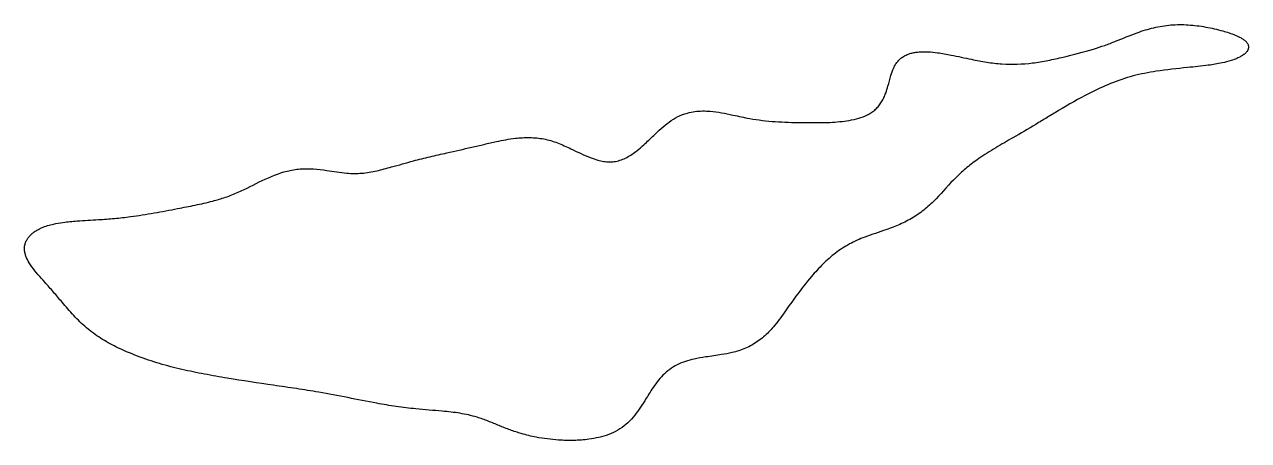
# Model space of a CAD drawing. Header units: millimetres. Extents: x 48.8 to 144.5, y -115.2 to -82.7.
import ezdxf

# ---------------------------------------------------------------- set-up
doc = ezdxf.new("R2010")
doc.units = ezdxf.units.MM
doc.layers.add('outline', color=7, linetype='Continuous')

msp = doc.modelspace()

# ---------------------------------------------------------------- linework, layer by layer
at = {"layer": 'outline'}
msp.add_open_spline([(87.651, -114.688), (88.035, -114.8), (88.423, -114.893), (89.394, -115.081), (89.98, -115.155), (90.964, -115.22), (91.36, -115.23), (92.153, -115.211), (92.549, -115.183), (93.205, -115.095), (93.467, -115.049), (93.982, -114.928), (94.237, -114.854), (94.732, -114.669), (94.972, -114.559), (95.426, -114.293), (95.64, -114.139), (96.038, -113.796), (96.222, -113.607), (96.735, -113.007), (97.023, -112.565), (97.489, -111.82), (97.672, -111.519), (97.995, -111.03), (98.129, -110.838), (98.415, -110.467), (98.566, -110.289), (98.893, -109.957), (99.068, -109.804), (99.442, -109.528), (99.639, -109.406), (100.053, -109.197), (100.269, -109.111), (100.71, -108.967), (100.936, -108.908), (101.468, -108.792), (101.775, -108.741), (102.495, -108.632), (102.908, -108.579), (103.594, -108.466), (103.867, -108.415), (104.318, -108.308), (104.497, -108.259), (104.85, -108.146), (105.023, -108.081), (105.363, -107.933), (105.529, -107.85), (106.009, -107.578), (106.31, -107.365), (106.869, -106.886), (107.127, -106.621), (107.69, -105.964), (107.979, -105.561), (108.551, -104.751), (108.836, -104.347), (109.522, -103.419), (109.927, -102.899), (110.639, -102.064), (110.935, -101.739), (111.557, -101.123), (111.883, -100.831), (112.577, -100.302), (112.944, -100.064), (113.712, -99.65), (114.113, -99.474), (115.067, -99.108), (115.625, -98.935), (116.545, -98.615), (116.91, -98.479), (117.62, -98.166), (117.966, -97.99), (118.628, -97.587), (118.942, -97.36), (119.539, -96.864), (119.82, -96.595), (120.623, -95.77), (121.117, -95.186), (121.929, -94.377), (122.213, -94.118), (122.805, -93.629), (123.113, -93.4), (123.862, -92.882), (124.309, -92.604), (125.209, -92.065), (125.66, -91.803), (126.707, -91.195), (127.302, -90.849), (128.189, -90.322), (128.485, -90.144), (129.075, -89.784), (129.369, -89.603), (130.453, -88.949), (131.255, -88.501), (132.623, -87.804), (133.18, -87.54), (134.324, -87.072), (134.909, -86.873), (136.105, -86.559), (136.713, -86.443), (138.132, -86.224), (138.947, -86.136), (140.304, -85.999), (140.848, -85.949), (141.751, -85.829), (142.111, -85.771), (142.705, -85.643), (142.941, -85.583), (143.327, -85.46), (143.479, -85.405), (143.727, -85.297), (143.825, -85.25), (143.982, -85.163), (144.044, -85.126), (144.143, -85.057), (144.181, -85.029), (144.256, -84.968), (144.291, -84.936), (144.347, -84.878), (144.368, -84.854), (144.408, -84.804), (144.427, -84.778), (144.455, -84.733), (144.466, -84.714), (144.485, -84.676), (144.494, -84.657), (144.509, -84.617), (144.515, -84.596), (144.526, -84.555), (144.529, -84.534), (144.535, -84.492), (144.536, -84.471), (144.535, -84.428), (144.533, -84.407), (144.527, -84.364), (144.523, -84.344), (144.511, -84.303), (144.504, -84.282), (144.48, -84.223), (144.46, -84.186), (144.413, -84.115), (144.386, -84.082), (144.301, -83.987), (144.237, -83.931), (144.101, -83.829), (144.029, -83.783), (143.807, -83.654), (143.653, -83.582), (143.179, -83.385), (142.853, -83.281), (142.083, -83.067), (141.637, -82.967), (140.736, -82.806), (140.282, -82.746), (139.372, -82.687), (138.916, -82.688), (138.01, -82.761), (137.562, -82.833), (136.679, -83.042), (136.246, -83.179), (135.254, -83.541), (134.7, -83.778), (133.856, -84.111), (133.572, -84.218), (132.999, -84.422), (132.71, -84.517), (131.637, -84.849), (130.842, -85.047), (129.646, -85.329), (129.247, -85.421), (128.447, -85.58), (128.046, -85.646), (126.849, -85.793), (126.047, -85.824), (124.848, -85.744), (124.45, -85.694), (123.656, -85.567), (123.26, -85.491), (122.333, -85.302), (121.803, -85.185), (120.916, -85.009), (120.56, -84.944), (119.962, -84.864), (119.723, -84.839), (119.322, -84.819), (119.161, -84.817), (118.841, -84.827), (118.681, -84.839), (118.417, -84.876), (118.312, -84.896), (118.104, -84.946), (118.002, -84.977), (117.803, -85.052), (117.706, -85.096), (117.521, -85.199), (117.432, -85.258), (117.267, -85.391), (117.191, -85.465), (117.051, -85.625), (116.989, -85.711), (116.876, -85.891), (116.826, -85.986), (116.692, -86.276), (116.623, -86.477), (116.479, -86.955), (116.41, -87.232), (116.28, -87.689), (116.223, -87.87), (116.114, -88.167), (116.066, -88.284), (115.959, -88.513), (115.9, -88.625), (115.77, -88.841), (115.698, -88.945), (115.54, -89.142), (115.454, -89.234), (115.27, -89.406), (115.171, -89.485), (114.964, -89.629), (114.855, -89.693), (114.519, -89.865), (114.283, -89.953), (113.799, -90.094), (113.553, -90.147), (113.057, -90.232), (112.807, -90.264), (112.054, -90.337), (111.549, -90.357), (110.539, -90.37), (110.034, -90.365), (108.856, -90.347), (108.184, -90.328), (106.845, -90.235), (106.18, -90.16), (105.301, -90.005), (105.081, -89.962), (104.642, -89.868), (104.423, -89.817), (103.91, -89.703), (103.617, -89.639), (103.025, -89.535), (102.728, -89.494), (102.229, -89.456), (102.028, -89.45), (101.628, -89.457), (101.428, -89.471), (101.031, -89.523), (100.834, -89.561), (100.511, -89.648), (100.384, -89.688), (100.134, -89.782), (100.011, -89.836), (99.654, -90.015), (99.429, -90.158), (98.783, -90.63), (98.395, -90.997), (97.752, -91.612), (97.497, -91.859), (97.058, -92.256), (96.878, -92.411), (96.568, -92.655), (96.441, -92.748), (96.18, -92.924), (96.046, -93.006), (95.769, -93.155), (95.626, -93.22), (95.334, -93.328), (95.183, -93.37), (94.876, -93.423), (94.721, -93.435), (94.409, -93.432), (94.253, -93.417), (93.943, -93.369), (93.789, -93.334), (93.436, -93.237), (93.237, -93.17), (92.518, -92.894), (92.017, -92.644), (91.172, -92.243), (90.832, -92.086), (90.308, -91.885), (90.132, -91.824), (89.775, -91.72), (89.595, -91.676), (89.046, -91.572), (88.675, -91.537), (87.929, -91.525), (87.556, -91.548), (86.69, -91.647), (86.2, -91.739), (85.389, -91.913), (85.066, -91.987), (84.419, -92.137), (84.095, -92.212), (83.121, -92.437), (82.47, -92.583), (81.382, -92.827), (80.945, -92.925), (80.076, -93.13), (79.643, -93.239), (78.637, -93.508), (78.065, -93.674), (77.108, -93.939), (76.725, -94.042), (75.953, -94.215), (75.564, -94.285), (74.975, -94.336), (74.778, -94.343), (74.385, -94.338), (74.189, -94.327), (73.469, -94.263), (72.95, -94.175), (72.083, -94.052), (71.736, -94.009), (71.042, -93.962), (70.694, -93.958), (70.004, -94.011), (69.662, -94.071), (68.656, -94.326), (68.015, -94.594), (66.754, -95.196), (66.133, -95.53), (65.168, -95.957), (64.842, -96.086), (64.18, -96.312), (63.845, -96.41), (63.055, -96.618), (62.597, -96.721), (61.679, -96.912), (61.22, -97.001), (60.455, -97.146), (60.15, -97.204), (59.538, -97.319), (59.231, -97.377), (58.309, -97.54), (57.692, -97.638), (56.655, -97.771), (56.237, -97.817), (55.402, -97.893), (54.986, -97.924), (54.012, -97.982), (53.454, -98.008), (52.528, -98.078), (52.158, -98.113), (51.547, -98.2), (51.304, -98.242), (50.903, -98.333), (50.744, -98.374), (50.431, -98.472), (50.276, -98.527), (50.026, -98.637), (49.927, -98.684), (49.736, -98.79), (49.643, -98.848), (49.495, -98.954), (49.437, -98.999), (49.326, -99.094), (49.273, -99.144), (49.173, -99.249), (49.126, -99.305), (49.038, -99.421), (48.999, -99.482), (48.939, -99.588), (48.918, -99.632), (48.879, -99.721), (48.862, -99.766), (48.833, -99.859), (48.821, -99.906), (48.802, -100.001), (48.795, -100.049), (48.787, -100.146), (48.785, -100.195), (48.788, -100.34), (48.8, -100.436), (48.839, -100.626), (48.866, -100.719), (48.965, -100.991), (49.053, -101.164), (49.22, -101.439), (49.293, -101.547), (49.522, -101.862), (49.688, -102.062), (50.027, -102.454), (50.201, -102.647), (50.604, -103.098), (50.834, -103.358), (51.285, -103.883), (51.507, -104.148), (52.027, -104.767), (52.324, -105.12), (52.953, -105.793), (53.284, -106.113), (53.985, -106.705), (54.355, -106.978), (55.128, -107.472), (55.531, -107.693), (56.493, -108.169), (57.058, -108.41), (58.197, -108.845), (58.77, -109.039), (59.928, -109.384), (60.512, -109.534), (61.685, -109.805), (62.274, -109.924), (63.46, -110.148), (64.056, -110.253), (65.855, -110.554), (67.06, -110.733), (68.863, -110.996), (69.461, -111.082), (70.642, -111.262), (71.224, -111.355), (72.562, -111.585), (73.316, -111.728), (74.828, -112.026), (75.585, -112.182), (76.85, -112.411), (77.356, -112.494), (78.375, -112.64), (78.888, -112.703), (79.746, -112.792), (80.089, -112.823), (80.779, -112.879), (81.124, -112.906), (81.928, -112.978), (82.387, -113.027), (83.297, -113.175), (83.746, -113.276), (84.483, -113.498), (84.774, -113.602), (85.349, -113.827), (85.633, -113.947), (86.202, -114.181), (86.488, -114.294), (87.065, -114.505), (87.357, -114.602), (87.651, -114.688)], degree=3, knots=[0, 0, 0, 0, 1.19798, 1.19798, 2.967374, 2.967374, 4.15529, 4.15529, 5.346773, 5.346773, 6.141762, 6.141762, 6.935925, 6.935925, 7.727044, 7.727044, 8.51525, 8.51525, 9.304173, 9.304173, 10.88337, 10.88337, 11.93994, 11.93994, 12.64294, 12.64294, 13.3434, 13.3434, 14.040826, 14.040826, 14.73585, 14.73585, 15.431461, 15.431461, 16.130409, 16.130409, 17.064375, 17.064375, 18.314056, 18.314056, 19.148117, 19.148117, 19.704346, 19.704346, 20.260142, 20.260142, 20.815702, 20.815702, 21.918104, 21.918104, 23.024468, 23.024468, 24.512782, 24.512782, 25.99773, 25.99773, 27.974086, 27.974086, 29.290321, 29.290321, 30.601896, 30.601896, 31.909718, 31.909718, 33.220956, 33.220956, 34.974703, 34.974703, 36.141639, 36.141639, 37.303968, 37.303968, 38.465819, 38.465819, 39.632477, 39.632477, 41.920275, 41.920275, 43.072261, 43.072261, 44.223594, 44.223594, 45.80336, 45.80336, 47.369894, 47.369894, 49.434037, 49.434037, 50.46798, 50.46798, 51.506791, 51.506791, 54.262973, 54.262973, 56.112966, 56.112966, 57.967509, 57.967509, 59.821529, 59.821529, 62.277453, 62.277453, 63.915704, 63.915704, 65.009209, 65.009209, 65.738458, 65.738458, 66.224698, 66.224698, 66.548919, 66.548919, 66.76515, 66.76515, 66.909394, 66.909394, 67.053362, 67.053362, 67.149471, 67.149471, 67.24543, 67.24543, 67.309521, 67.309521, 67.37356, 67.37356, 67.437544, 67.437544, 67.50148, 67.50148, 67.56539, 67.56539, 67.629306, 67.629306, 67.693256, 67.693256, 67.75726, 67.75726, 67.884402, 67.884402, 68.012153, 68.012153, 68.266762, 68.266762, 68.522897, 68.522897, 69.034924, 69.034924, 70.0607, 70.0607, 71.432569, 71.432569, 72.804938, 72.804938, 74.170663, 74.170663, 75.530776, 75.530776, 76.891774, 76.891774, 78.699548, 78.699548, 79.610876, 79.610876, 80.523745, 80.523745, 82.981532, 82.981532, 84.209468, 84.209468, 85.427716, 85.427716, 87.828943, 87.828943, 89.031893, 89.031893, 90.242515, 90.242515, 91.870016, 91.870016, 92.955489, 92.955489, 93.67816, 93.67816, 94.159524, 94.159524, 94.639842, 94.639842, 94.960158, 94.960158, 95.279853, 95.279853, 95.598719, 95.598719, 95.916833, 95.916833, 96.234803, 96.234803, 96.55342, 96.55342, 96.872981, 96.872981, 97.511828, 97.511828, 98.367963, 98.367963, 98.93763, 98.93763, 99.317249, 99.317249, 99.696293, 99.696293, 100.074763, 100.074763, 100.4529, 100.4529, 100.831096, 100.831096, 101.209739, 101.209739, 101.963996, 101.963996, 102.719795, 102.719795, 103.473869, 103.473869, 104.989828, 104.989828, 106.504864, 106.504864, 108.522951, 108.522951, 110.529902, 110.529902, 111.201638, 111.201638, 111.876454, 111.876454, 112.777278, 112.777278, 113.677779, 113.677779, 114.278831, 114.278831, 114.879795, 114.879795, 115.48042, 115.48042, 115.881302, 115.881302, 116.282039, 116.282039, 117.080565, 117.080565, 118.680663, 118.680663, 119.747956, 119.747956, 120.457919, 120.457919, 120.931064, 120.931064, 121.402915, 121.402915, 121.872662, 121.872662, 122.339504, 122.339504, 122.806784, 122.806784, 123.276259, 123.276259, 123.747615, 123.747615, 124.376697, 124.376697, 126.056564, 126.056564, 127.180196, 127.180196, 127.738673, 127.738673, 128.29603, 128.29603, 129.413094, 129.413094, 130.533469, 130.533469, 132.028296, 132.028296, 133.022454, 133.022454, 134.020377, 134.020377, 136.021718, 136.021718, 137.364498, 137.364498, 138.701993, 138.701993, 140.489813, 140.489813, 141.679513, 141.679513, 142.863441, 142.863441, 143.454271, 143.454271, 144.042338, 144.042338, 145.621457, 145.621457, 146.669459, 146.669459, 147.709604, 147.709604, 148.74746, 148.74746, 150.825393, 150.825393, 152.93785, 152.93785, 153.991109, 153.991109, 155.035667, 155.035667, 156.443599, 156.443599, 157.847099, 157.847099, 158.779552, 158.779552, 159.714858, 159.714858, 161.588877, 161.588877, 162.850652, 162.850652, 164.104063, 164.104063, 165.778602, 165.778602, 166.890727, 166.890727, 167.630672, 167.630672, 168.1237, 168.1237, 168.615684, 168.615684, 168.943927, 168.943927, 169.271694, 169.271694, 169.490555, 169.490555, 169.709226, 169.709226, 169.927656, 169.927656, 170.145792, 170.145792, 170.291615, 170.291615, 170.437379, 170.437379, 170.583098, 170.583098, 170.728812, 170.728812, 170.874593, 170.874593, 171.164266, 171.164266, 171.455018, 171.455018, 172.034073, 172.034073, 172.423382, 172.423382, 173.201845, 173.201845, 173.980098, 173.980098, 175.018268, 175.018268, 176.057595, 176.057595, 177.441735, 177.441735, 178.820486, 178.820486, 180.196367, 180.196367, 181.57444, 181.57444, 183.41547, 183.41547, 185.231578, 185.231578, 187.040343, 187.040343, 188.843186, 188.843186, 190.659133, 190.659133, 194.314548, 194.314548, 196.126002, 196.126002, 197.897183, 197.897183, 200.198809, 200.198809, 202.518865, 202.518865, 204.055722, 204.055722, 205.606811, 205.606811, 206.642224, 206.642224, 207.681256, 207.681256, 209.065408, 209.065408, 210.445818, 210.445818, 211.373549, 211.373549, 212.297419, 212.297419, 213.219496, 213.219496, 214.141057, 214.141057, 214.141057, 214.141057], dxfattribs=at)

doc.saveas('drawing.dxf')
